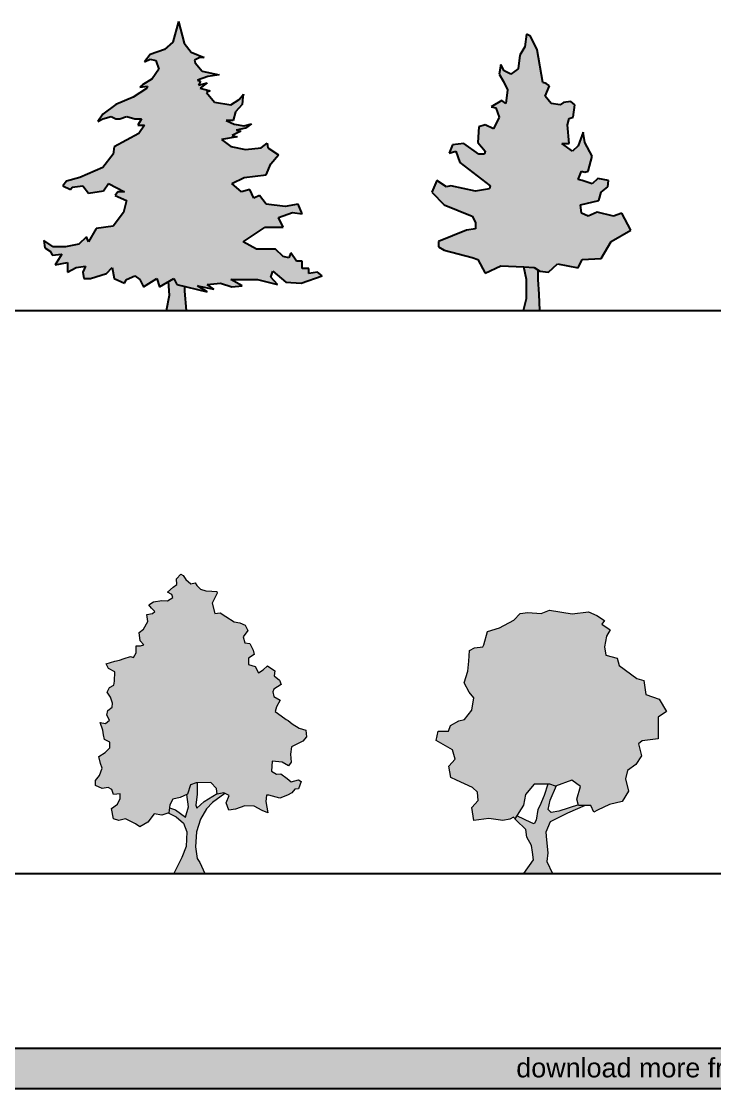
# Model space of a CAD drawing. Header units: millimetres. Extents: x 25265 to 188445, y 114168 to 192046.
# Drawn here: x 144239 to 166342, y 114168 to 148214 of the extents above; entities that cross this region are included whole.
import ezdxf

# ---------------------------------------------------------------- set-up
doc = ezdxf.new("R2010")
doc.units = ezdxf.units.MM
doc.layers.add('www.cad-blocks.net', color=7, linetype='Continuous')
doc.styles.get("Standard").update_dxf_attribs({"font": 'arial.ttf'})

# ---------------------------------------------------------------- blocks, each defined once
blk = doc.blocks.new('A$C14B5117C')
h = blk.add_hatch(color=256)
h.set_gradient(color1=(42, 68, 34), color2=(61, 47, 0), tint=1, name='INVCYLINDER')
h.paths.add_polyline_path([(5995, 4053), (6389, 4247), (7085, 4325), (7237, 4674), (7487, 4962), (7139, 5185), (7126, 5339), (6925, 5185), (6430, 5133), (5961, 5236), (5667, 5459), (6162, 5545), (6002, 5579), (6283, 5717), (6135, 5751), (6430, 5819), (6617, 5957), (6376, 5888), (6069, 5940), (5814, 6060), (6042, 6060), (6109, 6334), (6323, 6574), (6350, 6815), (6363, 6900), (6229, 6729), (5961, 6557), (5440, 6643), (5185, 6952), (5306, 7003), (4984, 7089), (5212, 7261), (4931, 7192), (4998, 7312), (4904, 7347), (5225, 7467), (5587, 7518), (5051, 7638), (4824, 7896), (4810, 7981), (4971, 8067), (5118, 8067), (4703, 8239), (4476, 8530), (4293, 9224), (4118, 8556), (3846, 8323), (3391, 8168), (3210, 7935), (3391, 8013), (3573, 7974), (3664, 7702), (3452, 7391), (3149, 7197), (3058, 7120), (3301, 7159), (3270, 7081), (2846, 6809), (2301, 6576), (1877, 6266), (1726, 6033), (1877, 6110), (2150, 6188), (2301, 6110), (2422, 6110), (2647, 6193), (2907, 6110), (3119, 6110), (2998, 5916), (3210, 5916), (3028, 5645), (2241, 5218), (2210, 4985), (1877, 4558), (1151, 4247), (727, 4131), (606, 3975), (848, 3859), (908, 3937), (1242, 3975), (1423, 3742), (1908, 3820), (2059, 4053), (2574, 3781), (2362, 3781), (2271, 3665), (2634, 3510), (2544, 3121), (2210, 2694), (1665, 2617), (1423, 2190), (1363, 2345), (1120, 2112), (696, 2034), (303, 2034), (0, 2228), (30, 1996), (212, 1879), (272, 1763), (575, 1802), (363, 1452), (757, 1530), (757, 1219), (1030, 1374), (1332, 1413), (1242, 1219), (1272, 1025), (1484, 1025), (1998, 1180), (2180, 1374), (2241, 1025), (2574, 870), (2634, 986), (2907, 1103), (3058, 986), (3179, 753), (3603, 1025), (3694, 753), (4148, 1025), (4239, 831), (5208, 598), (4905, 792), (5420, 676), (5208, 831), (5632, 870), (5995, 753), (6328, 792), (5965, 986), (6813, 986), (7449, 831), (7237, 1064), (7297, 1258), (7721, 909), (8206, 870), (8872, 1103), (8721, 1219), (8448, 1180), (8448, 1336), (8236, 1336), (8236, 1569), (8054, 1569), (7873, 1840), (7812, 1685), (7631, 1724), (7388, 1957), (7055, 1957), (6783, 1957), (6359, 2190), (7055, 2656), (7631, 2656), (7479, 2966), (7933, 3121), (8236, 3083), (8115, 3393), (7691, 3315), (7085, 3393), (6874, 3665), (6692, 3587), (6571, 3859), (6298, 3781)])
h = blk.add_hatch(color=256)
h.set_gradient(color1=(107, 54, 0), one_color=1, tint=1, name='INVCYLINDER')
h.paths.add_polyline_path([(4545, 0), (4496, 619), (4501, 768), (4239, 831), (4148, 1025), (3974, 921), (4010, 492), (3914, 0)])
for p, q in [((4293, 9224), (4118, 8556)), ((4293, 9224), (4476, 8530)), ((4118, 8556), (3846, 8323)), ((4476, 8530), (4703, 8239)), ((3846, 8323), (3391, 8168)), ((4703, 8239), (5118, 8067)), ((3391, 8168), (3210, 7935)), ((3210, 7935), (3391, 8013)), ((3391, 8013), (3573, 7974)), ((3573, 7974), (3664, 7702)), ((4971, 8067), (4810, 7981)), ((4810, 7981), (4824, 7896)), ((4824, 7896), (5051, 7638)), ((5118, 8067), (4971, 8067)), ((3664, 7702), (3452, 7391)), ((5051, 7638), (5587, 7518)), ((5587, 7518), (5225, 7467)), ((3149, 7197), (3058, 7120)), ((3058, 7120), (3301, 7159)), ((3452, 7391), (3149, 7197)), ((3301, 7159), (3270, 7081)), ((5225, 7467), (4904, 7347)), ((4904, 7347), (4998, 7312)), ((4998, 7312), (4931, 7192)), ((4931, 7192), (5212, 7261)), ((5212, 7261), (4984, 7089)), ((3270, 7081), (2846, 6809)), ((4984, 7089), (5306, 7003)), ((5306, 7003), (5185, 6952)), ((5185, 6952), (5440, 6643)), ((6229, 6729), (6363, 6900)), ((6350, 6815), (6323, 6574)), ((6363, 6900), (6350, 6815)), ((2301, 6576), (1877, 6266)), ((2846, 6809), (2301, 6576)), ((5440, 6643), (5961, 6557)), ((5961, 6557), (6229, 6729)), ((6323, 6574), (6109, 6334)), ((1877, 6266), (1726, 6033)), ((1877, 6110), (2150, 6188)), ((2150, 6188), (2301, 6110)), ((2422, 6110), (2634, 6188)), ((2650, 6192), (2907, 6110)), ((6109, 6334), (6042, 6060)), ((1726, 6033), (1877, 6110)), ((2301, 6110), (2422, 6110)), ((2907, 6110), (3119, 6110)), ((3119, 6110), (2998, 5916)), ((2998, 5916), (3210, 5916)), ((3210, 5916), (3028, 5645)), ((6042, 6060), (5814, 6060)), ((5814, 6060), (6069, 5940)), ((6069, 5940), (6376, 5888)), ((6430, 5819), (6135, 5751)), ((6376, 5888), (6617, 5957)), ((6617, 5957), (6430, 5819)), ((3028, 5645), (2241, 5218)), ((6162, 5545), (5667, 5459)), ((5667, 5459), (5961, 5236)), ((6283, 5717), (6002, 5579)), ((6002, 5579), (6162, 5545)), ((6135, 5751), (6283, 5717)), ((2241, 5218), (2210, 4985)), ((5961, 5236), (6430, 5133)), ((6430, 5133), (6925, 5185)), ((6925, 5185), (7126, 5339)), ((7126, 5339), (7139, 5185)), ((7139, 5185), (7487, 4962)), ((2210, 4985), (1877, 4558)), ((7237, 4674), (7487, 4962)), ((1877, 4558), (1151, 4247)), ((7085, 4325), (7237, 4674)), ((727, 4131), (606, 3975)), ((1151, 4247), (727, 4131)), ((5995, 4053), (6389, 4247)), ((6389, 4247), (7085, 4325)), ((606, 3975), (848, 3859)), ((848, 3859), (908, 3937)), ((908, 3937), (1242, 3975)), ((1242, 3975), (1423, 3742)), ((1423, 3742), (1908, 3820)), ((1908, 3820), (2059, 4053)), ((2059, 4053), (2574, 3781)), ((2362, 3781), (2271, 3665)), ((2574, 3781), (2362, 3781)), ((6298, 3781), (5995, 4053)), ((6571, 3859), (6298, 3781)), ((6692, 3587), (6571, 3859)), ((2271, 3665), (2634, 3510)), ((2634, 3510), (2544, 3121)), ((6874, 3665), (6692, 3587)), ((7085, 3393), (6874, 3665)), ((2544, 3121), (2210, 2694)), ((7691, 3315), (7085, 3393)), ((7479, 2966), (7933, 3121)), ((8115, 3393), (7691, 3315)), ((7933, 3121), (8236, 3083)), ((8236, 3083), (8115, 3393)), ((7631, 2656), (7479, 2966)), ((1665, 2617), (1423, 2190)), ((2210, 2694), (1665, 2617)), ((6359, 2190), (7055, 2656)), ((7055, 2656), (7631, 2656)), ((303, 2034), (0, 2228)), ((0, 2228), (30, 1996)), ((1120, 2112), (696, 2034)), ((1363, 2345), (1120, 2112)), ((1423, 2190), (1363, 2345)), ((6783, 1957), (6359, 2190)), ((30, 1996), (212, 1879)), ((212, 1879), (272, 1763)), ((272, 1763), (575, 1802)), ((696, 2034), (303, 2034)), ((575, 1802), (363, 1452)), ((7055, 1957), (6783, 1957)), ((7388, 1957), (7055, 1957)), ((7631, 1724), (7388, 1957)), ((7812, 1685), (7631, 1724)), ((7873, 1840), (7812, 1685)), ((8054, 1569), (7873, 1840)), ((363, 1452), (757, 1530)), ((757, 1530), (757, 1219)), ((757, 1219), (1030, 1374)), ((1030, 1374), (1332, 1413)), ((1332, 1413), (1242, 1219)), ((1998, 1180), (2180, 1374)), ((2180, 1374), (2241, 1025)), ((8236, 1569), (8054, 1569)), ((8236, 1336), (8236, 1569)), ((1242, 1219), (1272, 1025)), ((1272, 1025), (1484, 1025)), ((1484, 1025), (1998, 1180)), ((2241, 1025), (2574, 870)), ((2634, 986), (2907, 1103)), ((2907, 1103), (3058, 986)), ((3179, 753), (3603, 1025)), ((3603, 1025), (3694, 753)), ((3694, 753), (4148, 1025)), ((4148, 1025), (4239, 831)), ((7237, 1064), (7297, 1258)), ((7449, 831), (7237, 1064)), ((7297, 1258), (7721, 909)), ((8206, 870), (8872, 1103)), ((8448, 1336), (8236, 1336)), ((8448, 1180), (8448, 1336)), ((8721, 1219), (8448, 1180)), ((8872, 1103), (8721, 1219)), ((2574, 870), (2634, 986)), ((3058, 986), (3179, 753)), ((4010, 492), (3974, 921)), ((4239, 831), (5208, 598)), ((4496, 619), (4501, 768)), ((5208, 598), (4905, 792)), ((4905, 792), (5420, 676)), ((5208, 831), (5632, 870)), ((5420, 676), (5208, 831)), ((5632, 870), (5995, 753)), ((6328, 792), (5965, 986)), ((5965, 986), (6813, 986)), ((5995, 753), (6328, 792)), ((6813, 986), (7449, 831)), ((7721, 909), (8206, 870)), ((3914, 0), (4010, 492)), ((4545, 0), (4496, 619))]:
    blk.add_line(p, q)
blk = doc.blocks.new('A$C472E2816')
h = blk.add_hatch(color=256)
h.set_gradient(color1=(42, 68, 34), color2=(61, 47, 0), tint=1, name='INVCYLINDER')
h.paths.add_polyline_path([(4743, 3374), (5319, 3509), (5398, 3778), (5608, 3945), (5634, 4147), (5293, 4214), (5110, 4046), (4795, 4147), (4664, 4181), (4769, 4449), (4874, 4416), (4979, 4449), (5110, 4920), (4874, 5356), (4821, 5692), (4664, 5256), (4481, 5088), (4140, 5323), (4376, 5323), (4324, 5928), (4376, 6129), (4507, 6163), (4559, 6566), (4428, 6667), (4193, 6633), (4088, 6566), (3800, 6599), (3616, 6835), (3747, 7170), (3642, 7238), (3537, 7271), (3354, 8313), (3144, 8749), (3013, 8817), (2961, 8413), (2804, 8145), (2751, 7708), (2516, 7540), (2306, 7641), (2201, 7842), (2149, 7540), (2280, 7305), (2411, 7036), (2358, 6599), (2227, 6700), (1887, 6499), (2044, 6465), (2149, 6163), (1965, 5793), (1703, 5928), (1494, 5860), (1467, 5356), (1703, 5088), (1677, 4987), (1494, 4987), (1022, 5323), (655, 5289), (550, 5020), (760, 5088), (891, 4718), (1860, 3979), (1834, 3878), (1389, 3811), (603, 3979), (472, 3945), (157, 4147), (0, 3778), (393, 3374), (1284, 3005), (1389, 2803), (1389, 2602), (1101, 2568), (210, 2199), (210, 2031), (393, 1930), (1284, 1695), (1467, 1628), (1703, 1191), (2201, 1426), (2935, 1393), (2935, 1393), (3260, 1377), (3440, 1259), (3721, 1224), (4009, 1493), (4664, 1359), (4795, 1628), (5398, 1661), (5712, 2199), (6341, 2568), (6053, 3106), (5791, 3005), (5267, 3139), (4979, 3005), (4769, 3106)])
h = blk.add_hatch(color=256)
h.set_gradient(color1=(107, 54, 0), one_color=1, tint=1, name='INVCYLINDER')
h.paths.add_polyline_path([(3380, 989), (3383, 1296), (3260, 1377), (2935, 1393), (3013, 989), (3013, 385), (2926, 0), (3433, 0), (3406, 519)])
for p, q in [((3013, 8817), (2961, 8413)), ((3144, 8749), (3013, 8817)), ((3354, 8313), (3144, 8749)), ((2961, 8413), (2804, 8145)), ((3537, 7271), (3354, 8313)), ((2201, 7842), (2149, 7540)), ((2306, 7641), (2201, 7842)), ((2804, 8145), (2751, 7708)), ((2149, 7540), (2280, 7305)), ((2516, 7540), (2306, 7641)), ((2751, 7708), (2516, 7540)), ((2280, 7305), (2411, 7036)), ((3642, 7238), (3537, 7271)), ((3616, 6835), (3747, 7170)), ((3747, 7170), (3642, 7238)), ((2411, 7036), (2358, 6599)), ((3800, 6599), (3616, 6835)), ((2227, 6700), (1887, 6499)), ((1887, 6499), (2044, 6465)), ((2358, 6599), (2227, 6700)), ((4088, 6566), (3800, 6599)), ((4193, 6633), (4088, 6566)), ((4428, 6667), (4193, 6633)), ((4559, 6566), (4428, 6667)), ((4507, 6163), (4559, 6566)), ((2149, 6163), (1965, 5793)), ((2044, 6465), (2149, 6163)), ((4324, 5928), (4376, 6129)), ((4376, 6129), (4507, 6163)), ((1494, 5860), (1467, 5356)), ((1703, 5928), (1494, 5860)), ((1965, 5793), (1703, 5928)), ((4376, 5323), (4324, 5928)), ((4821, 5692), (4664, 5256)), ((4874, 5356), (4821, 5692)), ((655, 5289), (550, 5020)), ((1022, 5323), (655, 5289)), ((1494, 4987), (1022, 5323)), ((1467, 5356), (1703, 5088)), ((4481, 5088), (4140, 5323)), ((4140, 5323), (4376, 5323)), ((4664, 5256), (4481, 5088)), ((5110, 4920), (4874, 5356)), ((550, 5020), (760, 5088)), ((760, 5088), (891, 4718)), ((1677, 4987), (1494, 4987)), ((1703, 5088), (1677, 4987)), ((4979, 4449), (5110, 4920)), ((891, 4718), (1860, 3979)), ((4664, 4181), (4769, 4449)), ((4769, 4449), (4874, 4416)), ((4874, 4416), (4979, 4449)), ((157, 4147), (0, 3778)), ((472, 3945), (157, 4147)), ((4795, 4147), (4664, 4181)), ((5110, 4046), (4795, 4147)), ((5293, 4214), (5110, 4046)), ((5634, 4147), (5293, 4214)), ((5608, 3945), (5634, 4147)), ((0, 3778), (393, 3374)), ((603, 3979), (472, 3945)), ((1389, 3811), (603, 3979)), ((1834, 3878), (1389, 3811)), ((1860, 3979), (1834, 3878)), ((5319, 3509), (5398, 3778)), ((5398, 3778), (5608, 3945)), ((4743, 3374), (5319, 3509)), ((393, 3374), (1284, 3005)), ((4769, 3106), (4743, 3374)), ((4979, 3005), (4769, 3106)), ((5267, 3139), (4979, 3005)), ((5791, 3005), (5267, 3139)), ((6053, 3106), (5791, 3005)), ((6341, 2568), (6053, 3106)), ((1284, 3005), (1389, 2803)), ((1389, 2803), (1389, 2602)), ((1101, 2568), (210, 2199)), ((1389, 2602), (1101, 2568)), ((5712, 2199), (6341, 2568)), ((210, 2199), (210, 2031)), ((5398, 1661), (5712, 2199)), ((210, 2031), (393, 1930)), ((393, 1930), (1284, 1695)), ((1284, 1695), (1467, 1628)), ((1467, 1628), (1703, 1191)), ((1703, 1191), (2201, 1426)), ((2201, 1426), (2934, 1393)), ((2934, 1393), (3260, 1377)), ((3013, 989), (2935, 1392)), ((3260, 1377), (3440, 1259)), ((3721, 1224), (4009, 1493)), ((4009, 1493), (4664, 1359)), ((4664, 1359), (4795, 1628)), ((4795, 1628), (5398, 1661)), ((3383, 1296), (3380, 989)), ((3440, 1259), (3721, 1224)), ((3013, 385), (3013, 989)), ((3380, 989), (3406, 519)), ((2926, 0), (3013, 385)), ((3406, 519), (3433, 0))]:
    blk.add_line(p, q)
blk = doc.blocks.new('A$C0C03559B')
h = blk.add_hatch(color=256)
h.set_gradient(color1=(42, 68, 34), color2=(112, 86, 0), tint=1, name='INVCYLINDER')
h.paths.add_polyline_path([(5688, 5648), (5654, 5800), (5686, 5881), (5918, 6035), (5865, 6168), (5697, 6314), (5715, 6466), (5481, 6631), (5349, 6497), (5197, 6410), (5096, 6609), (4881, 6674), (4880, 6873), (5060, 6993), (5025, 7126), (4924, 7339), (4757, 7357), (4708, 7556), (4854, 7757), (4772, 7923), (4605, 8002), (4419, 8034), (4152, 8199), (3970, 8316), (3804, 8296), (3716, 8628), (3880, 8947), (3865, 8995), (3713, 9013), (3513, 9025), (3346, 9076), (3227, 9190), (3178, 9275), (3045, 9240), (2878, 9386), (2791, 9505), (2725, 9552), (2578, 9403), (2594, 9218), (2481, 9136), (2296, 8983), (2430, 8903), (2464, 8803), (2299, 8702), (2118, 8715), (1852, 8665), (1701, 8579), (1787, 8465), (1888, 8366), (1822, 8299), (1637, 8264), (1672, 8046), (1526, 7798), (1394, 7697), (1429, 7431), (1544, 7299), (1430, 7265), (1297, 7263), (1299, 7045), (1215, 6897), (1115, 6929), (916, 6861), (769, 6808), (617, 6773), (337, 6690), (419, 6539), (619, 6441), (607, 6141), (589, 6008), (443, 5940), (377, 5792), (478, 5627), (546, 5442), (528, 5309), (396, 5208), (364, 5060), (451, 4894), (319, 4793), (152, 4825), (235, 4574), (255, 4427), (289, 4275), (456, 4196), (458, 4010), (307, 3862), (108, 3741), (162, 3509), (211, 3362), (132, 3128), (0, 2975), (1, 2809), (216, 2711), (401, 2745), (516, 2680), (569, 2528), (783, 2549), (784, 2397), (705, 2215), (506, 2081), (575, 1748), (742, 1698), (956, 1751), (1275, 1588), (1409, 1489), (1674, 1638), (1872, 1906), (2119, 1860), (2337, 1943), (2369, 2195), (2467, 2377), (2700, 2431), (2932, 2532), (3029, 2832), (3242, 2913), (3242, 2901), (3675, 2904), (3862, 2720), (3882, 2540), (4096, 2575), (4263, 2490), (4165, 2257), (4252, 2024), (4466, 2059), (4765, 2162), (5064, 2150), (5317, 2019), (5498, 1934), (5429, 2300), (5447, 2500), (5527, 2500), (5880, 2403), (6126, 2505), (6259, 2573), (6358, 2692), (6476, 2707), (6555, 2941), (6474, 2993), (6242, 2924), (6108, 3037), (5907, 3188), (5774, 3172), (5607, 3271), (5638, 3585), (5952, 3554), (6152, 3442), (6237, 3556), (6216, 3808), (6247, 4041), (6612, 4225), (6730, 4359), (6709, 4577), (6495, 4642), (6275, 4774), (6141, 4887), (6074, 4919), (5806, 5117), (5725, 5169), (5771, 5316), (5889, 5536)])
h = blk.add_hatch(color=256)
h.set_gradient(color1=(107, 54, 0), one_color=1, tint=1, name='INVCYLINDER')
h.paths.add_polyline_path([(3351, 1737), (3534, 2071), (3732, 2272), (4126, 2559), (4096, 2575), (3882, 2540), (3880, 2557), (3466, 2304), (3235, 2083), (3201, 2183), (3245, 2535), (3242, 2901), (3209, 2900), (3029, 2832), (2932, 2532), (2909, 2522), (2968, 2133), (2871, 1800), (2551, 2030), (2357, 2100), (2336, 1934), (2571, 1812), (2806, 1614), (2908, 1334), (2892, 868), (2748, 515), (2500, 0), (3484, 0), (3329, 354), (3247, 486), (3192, 852), (3221, 1337)])
at = {"lineweight": 0}
for p, q in [((2578, 9403), (2725, 9552)), ((2725, 9552), (2791, 9505)), ((2481, 9136), (2594, 9218)), ((2594, 9218), (2578, 9403)), ((2791, 9505), (2878, 9386)), ((2878, 9386), (3045, 9240)), ((3045, 9240), (3178, 9275)), ((3178, 9275), (3227, 9190)), ((2296, 8983), (2481, 9136)), ((2430, 8903), (2296, 8983)), ((2464, 8803), (2430, 8903)), ((3227, 9190), (3346, 9076)), ((3346, 9076), (3513, 9025)), ((3513, 9025), (3713, 9013)), ((3713, 9013), (3865, 8995)), ((3880, 8947), (3716, 8628)), ((3865, 8995), (3880, 8947)), ((1701, 8579), (1852, 8665)), ((1787, 8465), (1701, 8579)), ((1852, 8665), (2118, 8715)), ((2118, 8715), (2299, 8702)), ((2299, 8702), (2464, 8803)), ((3716, 8628), (3804, 8296)), ((1637, 8264), (1822, 8299)), ((1672, 8046), (1637, 8264)), ((1888, 8366), (1787, 8465)), ((1822, 8299), (1888, 8366)), ((3804, 8296), (3970, 8316)), ((3970, 8316), (4152, 8199)), ((4152, 8199), (4419, 8034)), ((1526, 7798), (1672, 8046)), ((4419, 8034), (4605, 8002)), ((4605, 8002), (4772, 7923)), ((4772, 7923), (4854, 7757)), ((1394, 7697), (1526, 7798)), ((1429, 7431), (1394, 7697)), ((4854, 7757), (4708, 7556)), ((4708, 7556), (4757, 7357)), ((1297, 7263), (1430, 7265)), ((1299, 7045), (1297, 7263)), ((1544, 7299), (1429, 7431)), ((1430, 7265), (1544, 7299)), ((4757, 7357), (4924, 7339)), ((4924, 7339), (5025, 7126)), ((769, 6808), (916, 6861)), ((916, 6861), (1115, 6929)), ((1115, 6929), (1215, 6897)), ((1215, 6897), (1299, 7045)), ((5060, 6993), (4880, 6873)), ((4880, 6873), (4881, 6674)), ((5025, 7126), (5060, 6993)), ((337, 6690), (617, 6773)), ((419, 6539), (337, 6690)), ((619, 6441), (419, 6539)), ((617, 6773), (769, 6808)), ((4881, 6674), (5096, 6609)), ((5096, 6609), (5197, 6410)), ((5197, 6410), (5349, 6497)), ((5349, 6497), (5481, 6631)), ((5481, 6631), (5715, 6466)), ((589, 6008), (607, 6141)), ((607, 6141), (619, 6441)), ((5715, 6466), (5697, 6314)), ((5697, 6314), (5865, 6168)), ((5865, 6168), (5918, 6035)), ((377, 5792), (443, 5940)), ((478, 5627), (377, 5792)), ((443, 5940), (589, 6008)), ((5686, 5881), (5654, 5800)), ((5654, 5800), (5688, 5648)), ((5918, 6035), (5686, 5881)), ((546, 5442), (478, 5627)), ((5688, 5648), (5889, 5536)), ((5889, 5536), (5771, 5316)), ((364, 5060), (396, 5208)), ((396, 5208), (528, 5309)), ((528, 5309), (546, 5442)), ((5771, 5316), (5725, 5169)), ((5725, 5169), (5806, 5117)), ((5806, 5117), (6074, 4919)), ((235, 4574), (152, 4825)), ((152, 4825), (319, 4793)), ((319, 4793), (451, 4894)), ((451, 4894), (364, 5060)), ((6074, 4919), (6141, 4887)), ((6141, 4887), (6275, 4774)), ((6275, 4774), (6495, 4642)), ((255, 4427), (235, 4574)), ((289, 4275), (255, 4427)), ((6495, 4642), (6709, 4577)), ((6709, 4577), (6730, 4359)), ((456, 4196), (289, 4275)), ((458, 4010), (456, 4196)), ((6612, 4225), (6247, 4041)), ((6730, 4359), (6612, 4225)), ((108, 3741), (307, 3862)), ((307, 3862), (458, 4010)), ((6247, 4041), (6216, 3808)), ((6216, 3808), (6237, 3556)), ((162, 3509), (108, 3741)), ((211, 3362), (162, 3509)), ((5638, 3585), (5607, 3271)), ((5952, 3554), (5638, 3585)), ((6152, 3442), (5952, 3554)), ((6237, 3556), (6152, 3442)), ((0, 2975), (132, 3128)), ((132, 3128), (211, 3362)), ((5607, 3271), (5774, 3172)), ((5774, 3172), (5907, 3188)), ((5907, 3188), (6108, 3037)), ((1, 2809), (0, 2975)), ((216, 2711), (1, 2809)), ((401, 2745), (216, 2711)), ((516, 2680), (401, 2745)), ((3029, 2832), (2932, 2532)), ((3209, 2900), (3029, 2832)), ((3675, 2904), (3209, 2900)), ((3242, 2901), (3245, 2535)), ((3862, 2720), (3675, 2904)), ((6108, 3037), (6242, 2924)), ((6242, 2924), (6474, 2993)), ((6474, 2993), (6555, 2941)), ((6555, 2941), (6476, 2707)), ((569, 2528), (516, 2680)), ((783, 2549), (569, 2528)), ((705, 2215), (784, 2397)), ((784, 2397), (783, 2549)), ((2700, 2431), (2467, 2377)), ((2932, 2532), (2700, 2431)), ((2968, 2133), (2909, 2522)), ((3245, 2535), (3201, 2183)), ((3466, 2304), (3880, 2557)), ((4126, 2559), (3732, 2272)), ((3882, 2540), (3862, 2720)), ((4096, 2575), (3882, 2540)), ((4263, 2490), (4096, 2575)), ((4165, 2257), (4263, 2490)), ((5447, 2500), (5429, 2300)), ((5527, 2500), (5447, 2500)), ((5880, 2403), (5527, 2500)), ((6126, 2505), (5880, 2403)), ((6259, 2573), (6126, 2505)), ((6358, 2692), (6259, 2573)), ((6476, 2707), (6358, 2692)), ((506, 2081), (705, 2215)), ((575, 1748), (506, 2081)), ((2369, 2195), (2337, 1943)), ((2357, 2100), (2551, 2030)), ((2467, 2377), (2369, 2195)), ((2871, 1800), (2968, 2133)), ((3201, 2183), (3235, 2083)), ((3235, 2083), (3466, 2304)), ((3534, 2071), (3351, 1737)), ((3732, 2272), (3534, 2071)), ((4252, 2024), (4165, 2257)), ((4466, 2059), (4252, 2024)), ((4765, 2162), (4466, 2059)), ((5064, 2150), (4765, 2162)), ((5317, 2019), (5064, 2150)), ((5429, 2300), (5498, 1934)), ((742, 1698), (575, 1748)), ((956, 1751), (742, 1698)), ((1275, 1588), (956, 1751)), ((1872, 1906), (1674, 1638)), ((2119, 1860), (1872, 1906)), ((2337, 1943), (2119, 1860)), ((2318, 1943), (2571, 1812)), ((2551, 2030), (2871, 1800)), ((2571, 1812), (2806, 1614)), ((3351, 1737), (3221, 1337)), ((5498, 1934), (5317, 2019)), ((1409, 1489), (1275, 1588)), ((1674, 1638), (1409, 1489)), ((2806, 1614), (2908, 1334)), ((2908, 1334), (2892, 868)), ((3221, 1337), (3192, 852)), ((2892, 868), (2748, 515)), ((3192, 852), (3247, 486)), ((2748, 515), (2500, 0)), ((3247, 486), (3329, 354)), ((3329, 354), (3484, 0))]:
    blk.add_line(p, q, dxfattribs=at)
blk = doc.blocks.new('A$C091A043E')
h = blk.add_hatch(color=256)
h.set_gradient(color1=(42, 68, 34), color2=(112, 86, 0), tint=1, name='INVCYLINDER')
h.paths.add_polyline_path([(4317, 2979), (4594, 2775), (4477, 2379), (4538, 2173), (4925, 2176), (5021, 1962), (5141, 2023), (5527, 2207), (5922, 2304), (6125, 2633), (6036, 3027), (6094, 3294), (6359, 3477), (6538, 3753), (6449, 4140), (6568, 4235), (7075, 4299), (7072, 4746), (7070, 4987), (7343, 5170), (7100, 5563), (6677, 5715), (6614, 6161), (6398, 6220), (5827, 6637), (5765, 6877), (5404, 6969), (5367, 7235), (5425, 7570), (5543, 7778), (5275, 7956), (5360, 8077), (5119, 8230), (4851, 8348), (4336, 8284), (3613, 8399), (3338, 8302), (2917, 8333), (2676, 8297), (2472, 8089), (2018, 7845), (1632, 7721), (1515, 7299), (1481, 7239), (1215, 7202), (1061, 7115), (1038, 6780), (1006, 6453), (888, 6091), (1045, 5791), (1193, 5612), (1136, 5216), (897, 4913), (717, 4877), (452, 4729), (393, 4548), (152, 4546), (58, 4545), (0, 4244), (518, 3947), (606, 3647), (402, 3430), (465, 3070), (646, 2985), (1155, 2748), (1311, 2595), (1339, 2329), (1134, 2112), (1198, 1691), (1679, 1755), (2126, 1699), (2341, 1735), (2461, 1796), (2504, 1749), (2784, 2185), (2842, 2521), (3115, 2850), (3622, 2854), (3803, 2795)])
h = blk.add_hatch(color=256)
h.set_gradient(color1=(107, 54, 0), one_color=1, tint=1, name='INVCYLINDER')
h.paths.add_polyline_path([(3631, 1650), (4179, 1930), (4745, 2175), (4538, 2173), (4533, 2190), (3904, 1988), (3663, 1951), (3568, 2045), (3626, 2346), (3836, 2807), (3803, 2795), (3622, 2854), (3555, 2853), (3444, 2491), (3300, 2163), (3241, 2043), (3184, 1707), (3124, 1586), (3030, 1620), (2565, 1843), (2504, 1749), (2548, 1702), (2851, 1403), (2887, 1163), (3035, 897), (3071, 683), (3099, 442), (2788, 0), (3704, 0), (3521, 385), (3553, 661), (3515, 1082), (3488, 1322)])
at = {"lineweight": 0}
for p, q in [((2472, 8089), (2676, 8297)), ((2676, 8297), (2917, 8333)), ((2917, 8333), (3338, 8302)), ((3338, 8302), (3613, 8399)), ((3613, 8399), (4336, 8284)), ((4336, 8284), (4851, 8348)), ((4851, 8348), (5119, 8230)), ((5119, 8230), (5360, 8077)), ((1632, 7721), (2018, 7845)), ((2018, 7845), (2472, 8089)), ((5360, 8077), (5275, 7956)), ((5275, 7956), (5543, 7778)), ((1515, 7299), (1632, 7721)), ((5425, 7570), (5367, 7235)), ((5543, 7778), (5425, 7570)), ((1061, 7115), (1215, 7202)), ((1215, 7202), (1481, 7239)), ((1481, 7239), (1515, 7299)), ((5367, 7235), (5404, 6969)), ((1038, 6780), (1061, 7115)), ((5404, 6969), (5765, 6877)), ((5765, 6877), (5827, 6637)), ((1006, 6453), (1038, 6780)), ((5827, 6637), (6398, 6220)), ((888, 6091), (1006, 6453)), ((6398, 6220), (6614, 6161)), ((6614, 6161), (6677, 5715)), ((1045, 5791), (888, 6091)), ((1193, 5612), (1045, 5791)), ((1136, 5216), (1193, 5612)), ((6677, 5715), (7100, 5563)), ((7100, 5563), (7343, 5170)), ((897, 4913), (1136, 5216)), ((7343, 5170), (7070, 4987)), ((452, 4729), (717, 4877)), ((717, 4877), (897, 4913)), ((7070, 4987), (7072, 4746)), ((0, 4244), (58, 4545)), ((58, 4545), (152, 4546)), ((152, 4546), (393, 4548)), ((393, 4548), (452, 4729)), ((7072, 4746), (7075, 4299)), ((518, 3947), (0, 4244)), ((6568, 4235), (6449, 4140)), ((6449, 4140), (6538, 3753)), ((7075, 4299), (6568, 4235)), ((606, 3647), (518, 3947)), ((6538, 3753), (6359, 3477)), ((402, 3430), (606, 3647)), ((465, 3070), (402, 3430)), ((6359, 3477), (6094, 3294)), ((646, 2985), (465, 3070)), ((6094, 3294), (6036, 3027)), ((1155, 2748), (646, 2985)), ((1311, 2595), (1155, 2748)), ((3115, 2850), (2842, 2521)), ((3622, 2854), (3115, 2850)), ((3555, 2853), (3444, 2491)), ((3803, 2795), (3622, 2854)), ((3626, 2346), (3836, 2807)), ((4317, 2979), (3803, 2795)), ((4594, 2775), (4317, 2979)), ((4477, 2379), (4594, 2775)), ((6036, 3027), (6125, 2633)), ((1339, 2329), (1311, 2595)), ((2842, 2521), (2784, 2185)), ((3444, 2491), (3300, 2163)), ((6125, 2633), (5922, 2304)), ((1134, 2112), (1339, 2329)), ((1198, 1691), (1134, 2112)), ((2784, 2185), (2504, 1749)), ((3300, 2163), (3241, 2043)), ((3568, 2045), (3626, 2346)), ((3663, 1951), (3568, 2045)), ((4533, 2190), (3904, 1988)), ((4745, 2175), (4179, 1930)), ((4538, 2173), (4477, 2379)), ((4925, 2176), (4538, 2173)), ((5021, 1962), (4925, 2176)), ((5527, 2207), (5141, 2023)), ((5922, 2304), (5527, 2207)), ((1679, 1755), (1198, 1691)), ((2126, 1699), (1679, 1755)), ((2341, 1735), (2126, 1699)), ((2461, 1796), (2341, 1735)), ((2548, 1702), (2461, 1796)), ((3030, 1620), (2565, 1843)), ((3184, 1707), (3124, 1586)), ((3241, 2043), (3184, 1707)), ((4179, 1930), (3631, 1650)), ((3904, 1988), (3663, 1951)), ((5141, 2023), (5021, 1962)), ((2851, 1403), (2548, 1702)), ((2887, 1163), (2851, 1403)), ((3124, 1586), (3030, 1620)), ((3631, 1650), (3488, 1322)), ((3035, 897), (2887, 1163)), ((3488, 1322), (3515, 1082)), ((3515, 1082), (3553, 661)), ((3071, 683), (3035, 897)), ((3099, 442), (3071, 683)), ((2788, 0), (3099, 442)), ((3553, 661), (3521, 385)), ((3521, 385), (3704, 0))]:
    blk.add_line(p, q, dxfattribs=at)
blk = doc.blocks.new('FORMAT')
at = {"layer": 'www.cad-blocks.net', "true_color": 0x546d8e}
h = blk.add_hatch(color=155, dxfattribs=at)
h.set_gradient(color1=(68, 68, 68), color2=(84, 109, 142), tint=1)
h.paths.add_polyline_path([(32723, 115460), (32723, 114168), (188445, 114168), (188445, 115460)])
at = {"layer": 'www.cad-blocks.net', "color": 155, "true_color": 0x546d8e}
for p, q in [((32594, 138990), (188445, 138990)), ((32723, 121027), (188445, 121027)), ((32723, 115460), (188445, 115460)), ((32723, 115460), (188445, 115460)), ((32723, 114168), (188445, 114168))]:
    blk.add_line(p, q, dxfattribs=at)
at = {"layer": 'www.cad-blocks.net', "insert": (160018, 115142), "char_height": 614.25, "attachment_point": 1}
blk.add_mtext_dynamic_manual_height_columns('{\\C255;\\c16777215;download more free cad collection at: www.cad-blocks.net}', width=45138.16, gutter_width=12.5, heights=[0], dxfattribs=at)

msp = doc.modelspace()

# ---------------------------------------------------------------- block references
for name, p in [('A$C14B5117C', (144954, 138990)), ('A$C472E2816', (157326, 138990)), ('A$C0C03559B', (146602, 121027)), ('A$C091A043E', (157468, 121027))]:
    msp.add_blockref(name, p)
at = {"layer": 'www.cad-blocks.net'}
msp.add_blockref('FORMAT', (0, 0), dxfattribs=at)

doc.saveas('drawing.dxf')
